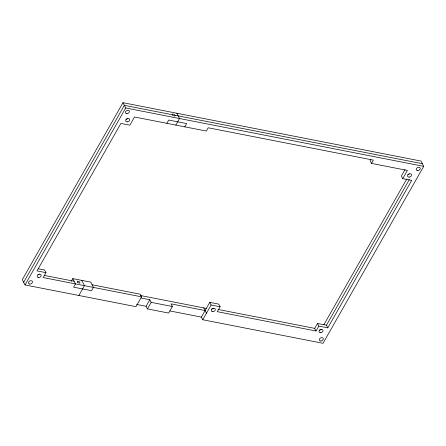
<?xml version="1.0" encoding="UTF-8"?>
<svg xmlns="http://www.w3.org/2000/svg" width="446" height="446" viewBox="0 0 446 446"><rect width="100%" height="100%" fill="white"/><g stroke="black" fill="none" stroke-linecap="round" stroke-linejoin="round"><path stroke-width="0.67" d="M170.004 310.962L201.38 317.106L202.74 319.749L323.021 343.303L423.7 166.341L420.985 161.062L122.979 102.697L22.3 279.659L25.015 284.938L135.958 306.67L141.549 296.835L140.195 294.198L92.082 284.771M23.655 282.301L124.339 105.34L172.451 114.761M25.015 284.938L125.694 107.977L122.979 102.697M38.2 268.76L44.617 270.014L45.971 272.657L43.173 277.568L141.549 296.835M71.221 281.348L72.776 278.616L90.728 282.134L93.443 287.414L91.575 290.692L73.623 287.174L75.491 283.901L72.776 278.616M166.849 123.325L168.711 120.046L186.662 123.564L184.8 126.837M78.87 295.486L84.467 285.657L81.752 280.372M175.824 125.081L179.554 118.524L176.839 113.245M205.11 310.55L171.002 303.871L172.362 306.513L168.633 313.07L147.448 308.916L146.093 306.279L149.817 299.723L141.031 298M147.448 308.916L151.177 302.366L149.817 299.723M201.38 317.106L209.771 302.36L218.746 304.116L220.107 306.759L217.308 311.676L316.047 331.01L318.84 326.093L317.485 323.456L314.686 328.368L316.047 331.01M202.74 319.749L211.131 305.003L209.771 302.36M370.765 159.668L370.141 160.761L371.501 163.403L407.404 170.433L402.744 178.629L411.719 180.385L327.816 327.855L318.84 326.093M371.501 163.403L373.363 160.125L208.204 127.779L206.342 131.057L134.536 116.997L129.875 125.187L120.899 123.431L36.996 270.895L45.971 272.657M405.046 169.547L401.383 175.986L402.744 178.629M323.88 324.716L406.785 179.002M327.816 327.855L326.461 325.212L409.333 179.56M174.966 115.252L422.345 163.699M125.694 107.977L423.7 166.341M317.485 323.456L326.461 325.212M211.131 305.003L220.107 306.759M44.511 275.455L74.131 281.259M217.994 309.435L314.686 328.368M140.529 295.531L206.481 308.442M151.177 302.366L172.362 306.513M136.627 304.423L146.093 306.279M203.755 307.913L206.47 313.192M409.294 173.895A2.135 1.533 -27.2 0 1 407.767 174.442M321.137 329.193A2.135 1.533 -27.2 0 1 319.208 330.101M213.422 308.097A2.135 1.533 -27.2 0 1 211.493 309.006M39.287 273.995A2.135 1.533 -27.2 0 1 37.888 274.825M127.851 118.335A2.135 1.533 -27.2 0 1 125.923 119.244M409.127 177.084A2.135 1.533 -27.2 0 0 411.491 174.503A2.135 1.533 -27.2 0 0 408.068 174.648A2.135 1.533 -27.2 0 0 409.127 177.084M320.562 332.744A2.135 1.533 -27.2 0 0 322.926 330.163A2.135 1.533 -27.2 0 0 319.509 330.308A2.135 1.533 -27.2 0 0 320.562 332.744M212.853 311.648A2.135 1.533 -27.2 0 0 215.217 309.067A2.135 1.533 -27.2 0 0 211.794 309.212A2.135 1.533 -27.2 0 0 212.853 311.648M320.919 340.995A2.135 1.533 -27.2 0 0 323.199 338.369A2.135 1.533 -27.2 0 0 319.76 338.603A2.135 1.533 -27.2 0 0 320.919 340.995M417.807 170.589A2.135 1.533 -27.2 0 0 420.171 168.008A2.135 1.533 -27.2 0 0 416.754 168.153A2.135 1.533 -27.2 0 0 417.807 170.589M77.526 282.14A1.494 0.697 29.6 0 0 79.845 282.965A1.494 0.697 29.6 0 0 78.485 281.309A1.494 0.697 29.6 0 0 77.526 282.14M38.718 277.546A2.135 1.533 -27.2 0 0 41.082 274.965A2.135 1.533 -27.2 0 0 37.659 275.11A2.135 1.533 -27.2 0 0 38.718 277.546M127.277 121.886A2.135 1.533 -27.2 0 0 129.647 119.299A2.135 1.533 -27.2 0 0 126.224 119.45A2.135 1.533 -27.2 0 0 127.277 121.886M172.619 115.007A1.494 0.697 29.6 0 0 174.932 115.832A1.494 0.697 29.6 0 0 173.572 114.176A1.494 0.697 29.6 0 0 172.619 115.007M126.987 113.635A2.135 1.533 -27.2 0 0 129.351 111.048A2.135 1.533 -27.2 0 0 125.928 111.193A2.135 1.533 -27.2 0 0 126.987 113.635M29.726 284.035A2.135 1.533 -27.2 0 0 32.469 281.688A2.135 1.533 -27.2 0 0 29.213 281.376A2.135 1.533 -27.2 0 0 29.726 284.035"/></g></svg>
